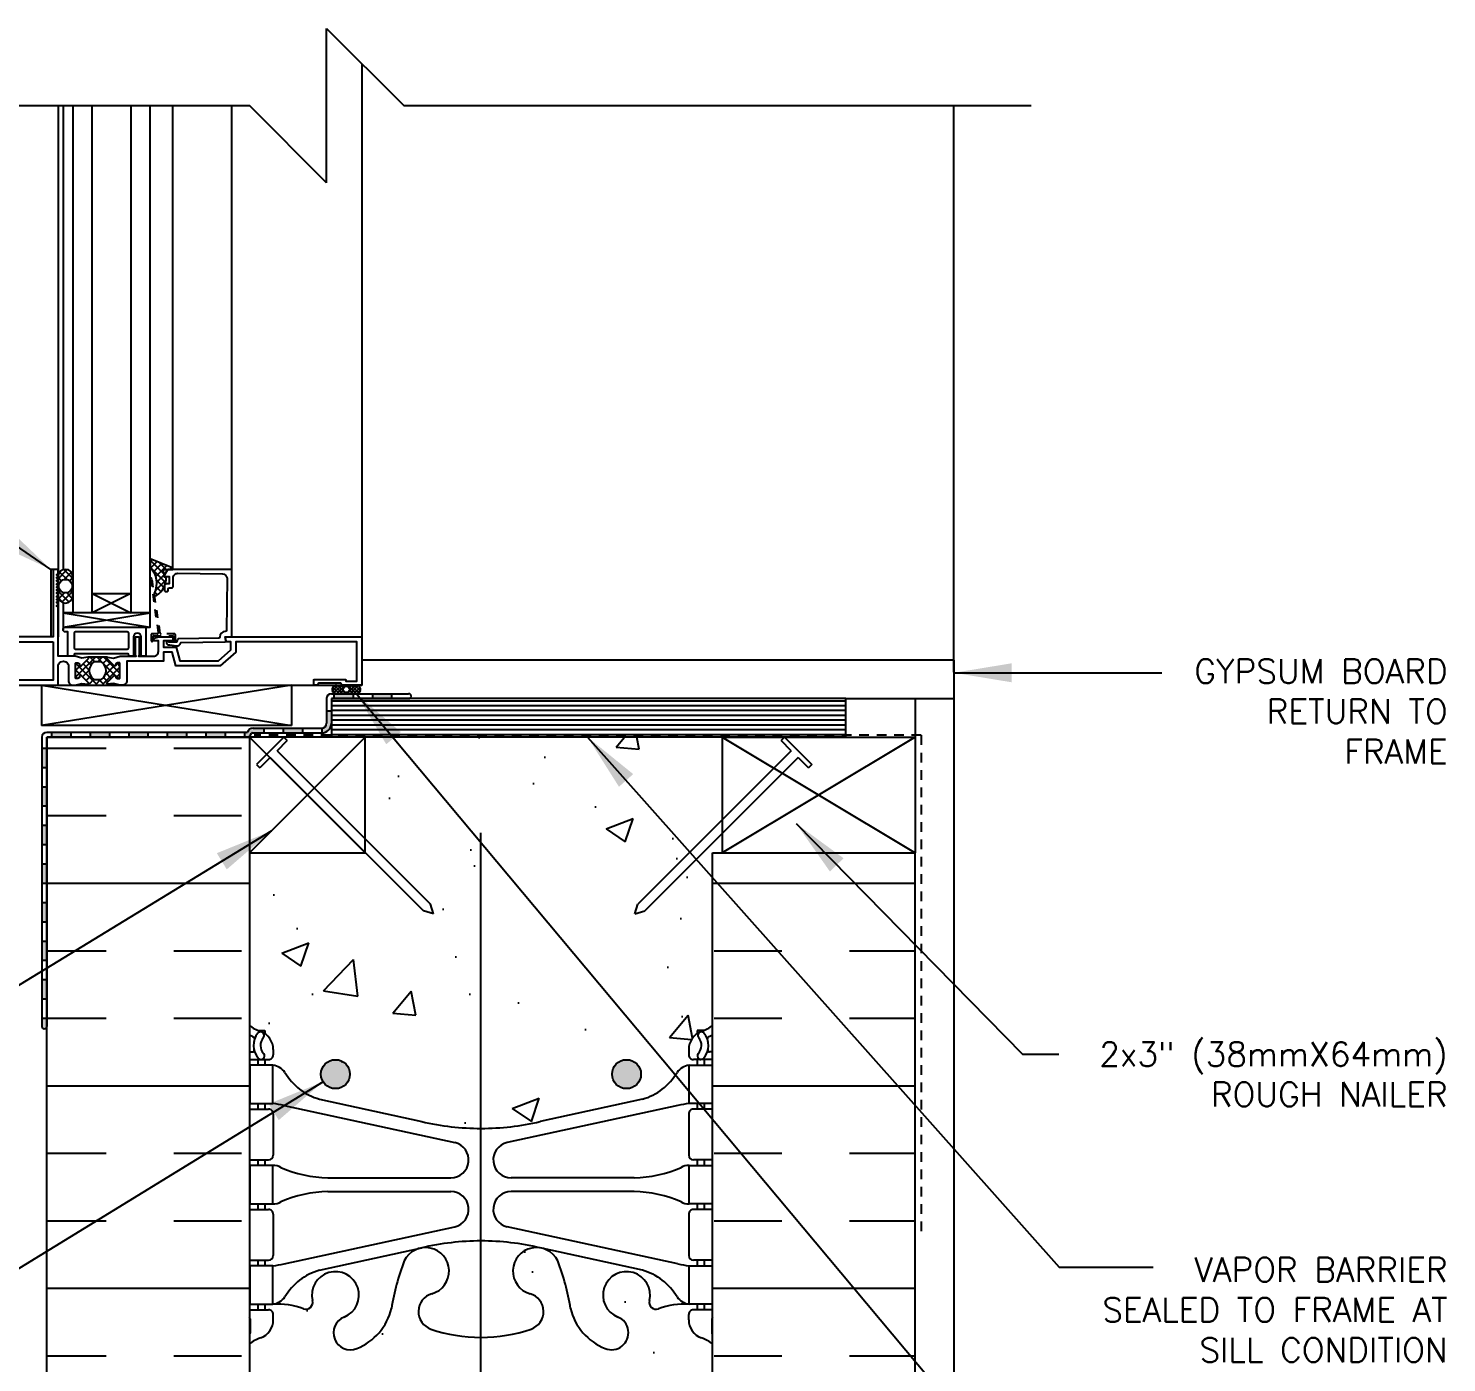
# Model space of a CAD drawing. Header units: inches. Extents: x 2813.3 to 2843.9, y 421.8 to 475.7.
# Drawn here: x 2824.37 to 2842.74, y 458.41 to 475.7 of the extents above; entities that cross this region are included whole.
import ezdxf

# ---------------------------------------------------------------- set-up
doc = ezdxf.new("R2010")
doc.units = ezdxf.units.IN
doc.header["$LTSCALE"] = 0.5
doc.header["$MEASUREMENT"] = 0
doc.linetypes.add('DASHED2', pattern=[0.375, 0.25, -0.125])
doc.linetypes.add('HIDDEN2', pattern=[0.1875, 0.125, -0.0625])
for name, color, linetype in [('HATCH', 12, 'CONTINUOUS'), ('LINE18', 9, 'CONTINUOUS'), ('line25', 2, 'CONTINUOUS'), ('LINE50', 5, 'CONTINUOUS'), ('LINE65', 3, 'CONTINUOUS'), ('LINE9', 9, 'CONTINUOUS'), ('TEXT', 4, 'CONTINUOUS'), ('Web_Edge', 9, 'CONTINUOUS')]:
    doc.layers.add(name, color=color, linetype=linetype)
doc.styles.add('DIM', font='romans.shx', dxfattribs={"width": 0.7})
doc.styles.get("Standard").update_dxf_attribs({"font": 'romans.shx'})
doc.dimstyles.new('ext_12', dxfattribs={"dimscale": 12, "dimtxt": 0.09375, "dimasz": 0.09375, "dimexe": 0.09375, "dimexo": 0.0625, "dimgap": 0.0625, "dimtad": 1, "dimdec": 1, "dimzin": 3, "dimdsep": 46, "dimlunit": 4, "dimtxsty": 'DIM', "dimcen": 0.09, "dimdle": 0.09375, "dimclrt": 4, "dimadec": 0, "dimazin": 0, "dimtfac": 1, "dimtdec": 1, "dimtmove": 2, "dimatfit": 3, "dimfxl": 1, "dimfrac": 2, "dimtolj": 1, "dimtzin": 0, "dimarcsym": 0})

msp = doc.modelspace()

# ---------------------------------------------------------------- hatches: boundary and pattern name
at = {"layer": 'HATCH'}
h = msp.add_hatch(dxfattribs=at)
h.set_pattern_fill('ANSI37', color=256, scale=0.5, style=0)
h.set_pattern_definition([(45, (104.2997368640263, -55.87239338056526), (-0.04419417382415922, 0.04419417382415922), []), (135, (104.2997368640263, -55.87239338056526), (-0.04419417382415922, -0.04419417382415922), [])])
h.paths.add_polyline_path([(2824.942809566991, 468.351372193902), (2824.942809566991, 468.59830240025, 0.973119193628529), (2824.75288082878, 468.6034783525167), (2824.752739788214, 468.3514253666894, 1.000279793165599)])
h.paths.add_polyline_path([(2824.760239773339, 468.474837297076, -1), (2824.935309566991, 468.474837297076, -1)], flags=16)
h.paths.add_polyline_path([(2826.113639237644, 468.6928047112238), (2826.238533106881, 468.6928047112238, 0.3927408574796724), (2826.219068555986, 468.7185264611676), (2825.942809566991, 468.8295042399155), (2825.942809566991, 468.7249343152625, -0.3145636000813645), (2825.996682318895, 468.3816559824532), (2826.000717810415, 468.3551437536517), (2826.027187017567, 468.3551437536517, 0.1494430697769666), (2826.129672332062, 468.4742076271389), (2826.129672332062, 468.474804711224, -0.1929134893777459), (2826.137974630537, 468.49552208916, 0.08922647140676533), (2826.152273186295, 468.5895750830123), (2826.133392396642, 468.5929042756451, -0.31529878887884), (2826.130796686001, 468.5954999862861)])
h.paths.add_polyline_path([(2825.47589733825, 467.3139485620862, -0.7725978076390988), (2825.500940172667, 467.2992682414965, 0.343148791993915), (2825.5055643278, 467.2878921748773), (2825.521732910151, 467.2785572395047, 0.1316524975867668), (2825.525732910151, 467.2774854427349), (2825.544589316612, 467.2774854427349, 0.414213562373095), (2825.552589316612, 467.2854854427349), (2825.552589316612, 467.4744854427349, 0.414213562373095), (2825.544589316612, 467.4824854427349), (2825.525732910151, 467.4824854427349, 0.1316524975867363), (2825.521732910151, 467.4814136459651), (2825.5055643278, 467.4720787105925, 0.3431487919940244), (2825.500940172667, 467.4607026439733, -0.7725978076389638), (2825.47589733825, 467.4460223233836), (2825.368494602098, 467.5534250595356), (2825.161984944582, 467.5534250595356), (2825.05458220843, 467.4460223233836, -0.7725978076393586), (2825.029539374013, 467.4607026439733, 0.3431487919941011), (2825.02491521888, 467.4720787105925), (2825.008746636529, 467.4814136459651, 0.1316524975865104), (2825.004746636529, 467.4824854427349), (2824.985890230068, 467.4824854427349, 0.414213562373095), (2824.977890230069, 467.4744854427349), (2824.977890230069, 467.2854854427349, 0.414213562373095), (2824.985890230068, 467.2774854427349), (2825.004746636529, 467.2774854427349, 0.1316524975865104), (2825.008746636529, 467.2785572395047), (2825.02491521888, 467.2878921748773, 0.343148791994153), (2825.029539374013, 467.2992682414965, -0.7725978076392856), (2825.05458220843, 467.3139485620862), (2825.161984944582, 467.2065458259341), (2825.368494602098, 467.2065458259341)])
h.paths.add_polyline_path([(2825.29290108447, 467.4949854427347), (2825.237728918467, 467.4949854427347, 0.3238484292968788), (2825.180737841575, 467.4537475629416, 0.326501620107139), (2825.180737841808, 467.3062233246863, 0.3238484397582524), (2825.237728919411, 467.2649854427348), (2825.29290108447, 467.2649854427348, 0.3238484345287045), (2825.349892161717, 467.3062233236073, 0.3265016201076595), (2825.349892161717, 467.4537475618628, 0.3238484345260935)], flags=16)
h = msp.add_hatch(dxfattribs=at)
h.set_pattern_fill('ANSI37', color=256, scale=0.25)
h.set_pattern_definition([(45, (-0.4479815519639487, 0.05525825410450125), (-0.02209708691207961, 0.02209708691207961), []), (135, (-0.4479815519639487, 0.05525825410450125), (-0.02209708691207961, -0.02209708691207961), [])])
edge = h.paths.add_edge_path()
edge.add_line((2828.612477412797, 467.1923372970752), (2828.359637476655, 467.1923372970752))
edge.add_arc((2828.358044603503, 467.136533725647), 0.05582630051346893, 88.36497679593641, 271.6350231480321)
edge.add_line((2828.3596374766, 467.0807301542171), (2828.612477412852, 467.080730154218))
edge.add_arc((2828.614070285948, 467.1365337256474), 0.05582630051309216, 268.3649768524211, 451.6350232036104)
edge = h.paths.add_edge_path(flags=16)
edge.add_arc((2828.484820737098, 467.1362780272508), 0.04099840738626881, 0, 360)
h = msp.add_hatch(color=7, dxfattribs=at)
h.dxf.hatch_style = 1
h.paths.add_polyline_path([(2824.542068751791, 462.876797839977), (2824.542068511214, 462.7681075325557, 1), (2824.604568992368, 462.7681075325557), (2824.604568985395, 462.876797839977)])
h.paths.add_polyline_path([(2824.604568751791, 463.376797839977), (2824.542068751791, 463.376797839977), (2824.542068751791, 463.126797839977), (2824.604568751791, 463.126797839977)])
h.paths.add_polyline_path([(2824.604568751791, 463.876797839977), (2824.54206875179, 463.876797839977), (2824.542068751791, 463.626797839977), (2824.604568751791, 463.626797839977)])
h.paths.add_polyline_path([(2824.604568751791, 464.376797839977), (2824.54206875179, 464.376797839977), (2824.54206875179, 464.126797839977), (2824.604568751791, 464.126797839977)])
h.paths.add_polyline_path([(2824.604568751791, 464.876797839977), (2824.54206875179, 464.876797839977), (2824.54206875179, 464.626797839977), (2824.604568751791, 464.626797839977)])
h.paths.add_polyline_path([(2824.604568751791, 465.376797839977), (2824.54206875179, 465.376797839977), (2824.54206875179, 465.126797839977), (2824.604568751791, 465.126797839977)])
h.paths.add_polyline_path([(2824.604568751791, 465.876797839977), (2824.54206875179, 465.876797839977), (2824.54206875179, 465.626797839977), (2824.604568751791, 465.626797839977)])
h.paths.add_polyline_path([(2824.604568751791, 466.376797839977), (2824.54206875179, 466.376797839977), (2824.54206875179, 466.126797839977), (2824.604568751791, 466.126797839977)])
h.paths.add_polyline_path([(2824.916741292283, 466.5807301542171), (2824.666741292283, 466.5807301542171), (2824.666741292283, 466.5182301542176), (2824.916741292283, 466.5182301542176)])
h.paths.add_polyline_path([(2825.416741292283, 466.5807301542173), (2825.166741292283, 466.5807301542172), (2825.166741292283, 466.5182301542177), (2825.416741292283, 466.5182301542177)])
h.paths.add_polyline_path([(2825.916741292283, 466.5807301542174), (2825.666741292283, 466.5807301542173), (2825.666741292283, 466.5182301542177), (2825.916741292283, 466.5182301542177)])
h.paths.add_polyline_path([(2826.416741292283, 466.5807301542175), (2826.166741292283, 466.5807301542175), (2826.166741292283, 466.5182301542177), (2826.416741292283, 466.5182301542177)])
h.paths.add_polyline_path([(2826.916741292283, 466.5807301542177), (2826.666741292283, 466.5807301542176), (2826.666741292283, 466.5182301542177), (2826.916741292283, 466.5182301542178)])
h.paths.add_polyline_path([(2827.416741292283, 466.636006396075), (2827.278210061118, 466.636006396075, 0.3157209718890207), (2827.204755623467, 466.5844889366301, -0.1789615556891075), (2827.194590314561, 466.5807301542177), (2827.166741292283, 466.5807301542177), (2827.166741292283, 466.5182301542178), (2827.184460061118, 466.5182301542177, 0.3157209718910096), (2827.257914498769, 466.569747613663, -0.1789615556771328), (2827.268079807675, 466.5735063960749), (2827.416741292283, 466.5735063960749)])
h.paths.add_polyline_path([(2827.916741292283, 466.636006396075), (2827.666741292283, 466.636006396075), (2827.666741292283, 466.5735063960749), (2827.916741292283, 466.573506396075)])
h.paths.add_polyline_path([(2828.291741292283, 466.698506396075), (2828.291741292283, 466.8583682751463), (2828.229241292283, 466.8583682751463), (2828.229241292283, 466.698506396075, -0.4142135623730951), (2828.166741292283, 466.636006396075), (2828.166741292283, 466.573506396075, 0.4142135623730971)])
h.paths.add_polyline_path([(2828.576874629597, 467.0807301542176), (2828.326874629597, 467.0807301542176), (2828.326874629597, 467.0182301542176), (2828.576874629597, 467.0182301542176)])
h.paths.add_polyline_path([(2829.076874629597, 467.0807301542176), (2828.826874629597, 467.0807301542176), (2828.826874629597, 467.0182301542176), (2829.076874629597, 467.0182301542176)])
h = msp.add_hatch(dxfattribs=at)
h.set_pattern_fill('INSUL', color=256, scale=7, style=0)
h.set_pattern_definition([(0, (0, 0), (0, 2.625), []), (0, (0, 0.875), (0, 2.625), [0.875, -0.875]), (0, (0, 1.75), (0, 2.625), [0.875, -0.875])])
h.paths.add_polyline_path([(2827.229568751791, 466.5182301542177), (2824.604568751791, 466.5182301542176), (2824.604568751791, 456.5655165432296), (2825.042068751791, 456.5655165432296), (2825.042068751791, 457.0655165432296), (2826.542068751791, 457.0655165432296), (2826.542068751791, 456.5655165432296), (2827.229568751791, 456.5655165432296)])
h.paths.add_polyline_path([(2835.854568751791, 465.0182301542178), (2833.229568751792, 465.0182301542178), (2833.229568751791, 456.5655165432296), (2833.917068751792, 456.5655165432296), (2833.917068751792, 457.0655165432296), (2835.417068751792, 457.0655165432296), (2835.417068751792, 456.5655165432296), (2835.854568751791, 456.5655165432296)])
h = msp.add_hatch(dxfattribs=at)
h.set_pattern_fill('AR-CONC', color=256, scale=0.5)
h.set_pattern_definition([(49.99999999999999, (0, 0), (3.586300913003767, -0.3137606749129755), [0.375, -4.125]), (355, (0, 0), (-0.693756668065, 3.760960668500059), [0.3, -3.3]), (100.45144446, (0.298858405, -0.02614672), (2.89254423363556, 3.447199954843147), [0.3187009599999999, -3.505710559999999]), (46.18420000000001, (0, 1), (5.336206653357862, -0.8275964039653827), [0.5625, -6.1875]), (96.63563549, (0.444683725, 0.931033465), (4.673309728371142, 4.870593003872752), [0.47805171, -5.258568799999999]), (351.1841639899999, (0, 1), (4.673309725273866, 4.870593001349951), [0.45, -4.950000005]), (21, (0.5, 0.75), (2.984535260592308, -2.013094453326694), [0.375, -4.125]), (326.0000000000001, (0.5, 0.75), (1.216576659607909, 3.625750225234265), [0.3, -3.3]), (71.45144474, (0.74871127, 0.58224213), (4.201111883649856, 1.612655764031769), [0.31870095, -3.50571056]), (37.50000000000001, (0, 0), (0.06079927658645334, 1.664469269156557), [0, -3.26, 0, -3.35, 0, -3.3125]), (7.499999999999999, (0, 0), (1.315347687210743, 1.972058559411801), [0, -1.91, 0, -3.185, 0, -1.2625]), (327.5, (-1.115, 0), (2.669112180862045, -0.1127743586718988), [0, -1.25, 0, -3.9, 0, -5.175]), (317.5, (-1.615, 0), (2.915930846711931, 0.5005249116615886), [0, -1.625, 0, -2.59, 0, -3.675])])
h.paths.add_polyline_path([(2832.919565131658, 449.2769983098166), (2832.919565131655, 449.3444983098267, -0.4142135623889502), (2832.982065131655, 449.40699830983), (2833.029565131652, 449.40699830983), (2833.029565131648, 449.47699830983), (2832.924565131663, 449.47699830983, -0.1889729320632847), (2832.768696055975, 449.5718427982187, 0.196322833643853), (2832.319565131615, 449.9181025183473), (2830.997709562785, 450.2085980846019, 0.05779469062726011), (2830.229568751791, 450.2976845746951, 0.05779469062719587), (2829.461427940797, 450.2085980846019), (2828.139572371967, 449.9181025183473, 0.1963228336438516), (2827.690441447607, 449.5718427982187, -0.1889729320632894), (2827.53457237192, 449.47699830983), (2827.429572371935, 449.47699830983), (2827.42957237193, 449.40699830983), (2827.477072371928, 449.40699830983, -0.4142135623889473), (2827.539572371928, 449.3444983098267), (2827.539572371924, 449.2769983098166, -0.2490694201798122), (2827.429572371908, 449.0698751580471), (2827.429572371906, 449.028149098123), (2827.339572371905, 449.0281490981299, 0.06439757034050218), (2827.229568751791, 448.9621895728662), (2827.229568751791, 447.5655165432296), (2828.229568751791, 446.5655165432301), (2828.229568751791, 448.5655165432301), (2829.229568751791, 447.56551654323), (2833.229568751791, 447.5655165432298), (2833.229568751791, 448.9621895728664, 0.06439757034036102), (2833.119565131678, 449.0281490981299), (2833.029565131677, 449.028149098123), (2833.029565131674, 449.0698751580471, -0.2490694201798115)])
h.paths.add_polyline_path([(2833.229568751792, 458.6545350617993, 0.08241458984450957), (2833.086231798322, 458.7336415383687, -0.3178372451770448), (2832.919565131659, 458.9693437987495), (2832.919565131655, 459.0368437987597, -0.4142135623888782), (2832.982065131655, 459.099343798763), (2833.02956513144, 459.099343798763), (2833.029565131445, 459.1693437987631), (2832.924565131664, 459.1693437987631, 0.1004604156428195), (2832.530866661595, 459.1121810429153, -0.6014354320925087), (2832.411363191371, 459.2170643853393, 2.182094824738324), (2832.001283037506, 459.0041549538902, -1), (2831.837854466077, 458.5956318798286, -0.2443795113555257), (2831.38944659327, 459.1163887842786, 0.05315652255456371), (2831.223607139055, 459.7304704161902, 1.553131786935037), (2830.865377039728, 459.3061657245479, -0.7355925422348865), (2830.878161910163, 458.8481191474078, -0.08275514747013417), (2830.229568751791, 458.7400300636281, -0.0827551474701345), (2829.58097559342, 458.8481191474078, -0.7355925422306512), (2829.593760463855, 459.3061657245471, 1.553131786929873), (2829.235530364528, 459.7304704161902, 0.05315652255457534), (2829.069690910312, 459.1163887842785, -0.244379511355525), (2828.621283037506, 458.5956318798285, -1), (2828.457854466077, 459.0041549538902, 2.18209482473567), (2828.047774312211, 459.2170643853392, -0.6014354320690761), (2827.928270841993, 459.1121810429136, 0.1004604156441239), (2827.534572371918, 459.1693437987631), (2827.429572372137, 459.1693437987631), (2827.429572372142, 459.099343798763), (2827.477072371928, 459.099343798763, -0.4142135623888782), (2827.539572371928, 459.0368437987597), (2827.539572371924, 458.9693437987495, -0.3178372451770023), (2827.372905705261, 458.7336415383687, 0.08241458984449897), (2827.229568751791, 458.6545350617994), (2827.229568751791, 453.0918070467934, 0.08241458984439437), (2827.372905705261, 453.0127005702242, -0.3178372451770437), (2827.539572371924, 452.7769983098433), (2827.539572371928, 452.7094983098332, -0.4142135623888804), (2827.477072371928, 452.6469983098299), (2827.429572372142, 452.6469983098299), (2827.429572372137, 452.5769983098298), (2827.534572371918, 452.5769983098298, 0.1004604156428431), (2827.928270841988, 452.6341610656776, -0.6014354320921372), (2828.047774312212, 452.5292777232536, 2.182094824738324), (2828.457854466077, 452.7421871547027, -1), (2828.621283037506, 453.1507102287643, -0.2443795113554951), (2829.069690910312, 452.6299533243144, 0.05315652255457321), (2829.235530364528, 452.0158716924027, 1.553131786934957), (2829.593760463854, 452.440176384045, -0.7355925422348868), (2829.58097559342, 452.8982229611851, -0.0827551474701342), (2830.229568751791, 453.0063120449648, -0.08275514747013413), (2830.878161910163, 452.8982229611851, -0.7355925422306625), (2830.865377039728, 452.4401763840458, 1.553131786929883), (2831.223607139055, 452.0158716924027, 0.05315652255458959), (2831.38944659327, 452.6299533243146, -0.2443795113554744), (2831.837854466077, 453.1507102287644, -1), (2832.001283037506, 452.7421871547027, 2.182094824735684), (2832.411363191371, 452.5292777232537, -0.6014354320910607), (2832.530866661595, 452.6341610656775, 0.1004604156427017), (2832.924565131664, 452.5769983098298), (2833.029565131445, 452.5769983098298), (2833.02956513144, 452.6469983098299), (2832.982065131655, 452.6469983098299, -0.4142135623888804), (2832.919565131655, 452.7094983098332), (2832.919565131659, 452.7769983098433, -0.3178372451770025), (2833.086231798322, 453.0127005702242, 0.08241458984440411), (2833.229568751791, 453.0918070467934)])
h.paths.add_polyline_path([(2833.229568751792, 465.0182301542178), (2833.354568751791, 465.0182301542178), (2833.354568751791, 465.2707399663473), (2832.351617638396, 464.2677888529524), (2832.222918076049, 464.227477638253), (2832.263229290749, 464.356177200605), (2833.354568751791, 465.4475166616451), (2833.354568751791, 466.5182301542177), (2828.729568751791, 466.5182301542177), (2828.729568751791, 465.2002226980764), (2829.573614249264, 464.3561772006049), (2829.613925463964, 464.2274776382529), (2829.485225901617, 464.2677888529524), (2828.734784600351, 465.0182301542177), (2827.229568751791, 465.0182301542177), (2827.229568751791, 462.7841525357269, 0.06439757034072642), (2827.339572371905, 462.718193010463), (2827.429572371906, 462.7181930104699), (2827.429572371908, 462.6764669505458, -0.2490694201798126), (2827.539572371924, 462.4693437987763), (2827.539572371928, 462.4018437987662, -0.4142135623889448), (2827.477072371928, 462.3393437987629), (2827.42957237193, 462.3393437987629), (2827.429572371935, 462.2693437987629), (2827.53457237192, 462.2693437987629, -0.1889729320631766), (2827.690441447607, 462.1744993103743, 0.1963228336438972), (2828.139572371967, 461.8282395902456), (2829.461427940797, 461.537744023991, 0.05779469062726951), (2830.229568751792, 461.4486575338978, 0.05779469062719405), (2830.997709562785, 461.537744023991), (2832.319565131615, 461.8282395902456, 0.1963228336438204), (2832.768696055975, 462.1744993103741, -0.1889729320633653), (2832.924565131663, 462.2693437987629), (2833.029565131648, 462.2693437987629), (2833.029565131652, 462.3393437987629), (2832.982065131655, 462.3393437987629, -0.4142135623889427), (2832.919565131655, 462.4018437987662), (2832.919565131658, 462.4693437987763, -0.2490694201798126), (2833.029565131674, 462.6764669505458), (2833.029565131677, 462.7181930104699), (2833.119565131678, 462.718193010463, 0.06439757034074887), (2833.229568751792, 462.7841525357269)])
at = {"layer": 'LINE65'}
for points in [[(2828.532068751791, 462.1513518763886, 1), (2828.157068751791, 462.1513518763886, 1)], [(2832.302068751791, 462.1513518763886, 1), (2831.927068751791, 462.1513518763886, 1)]]:
    msp.add_hatch(color=256, dxfattribs=at).paths.add_polyline_path(points)

# ---------------------------------------------------------------- linework, layer by layer
at = {"layer": 'HATCH'}
for p, q in [((2828.687739773341, 475.245619980942), (2828.687739773341, 467.8173372970794)), ((2824.752739773338, 474.7037910024927), (2824.752739773339, 467.8173372970794)), ((2824.817739773339, 474.7037910024927), (2824.817739773339, 468.688466343084)), ((2826.238653094175, 468.6928047112238), (2826.238653094175, 474.7037910024926)), ((2827.001735398019, 468.6928047112238), (2827.001735398018, 474.7037910024926)), ((2836.354568751791, 467.3619801542175), (2836.354568751791, 474.703791002492)), ((2824.817739773339, 468.261208251068), (2824.817739773339, 467.9112582744045)), ((2824.817809566991, 468.131337297076), (2825.942809566991, 467.9443372970769)), ((2824.817809566991, 467.9443372970769), (2825.942809566991, 468.131337297076)), ((2825.392636737722, 467.5534250595356), (2825.137842808958, 467.5534250595356)), ((2824.537686066474, 467.1923372970768), (2827.777305797188, 466.6675394048269)), ((2827.777305797188, 467.1923372970768), (2824.537686066474, 466.6675394048269)), ((2834.956193087067, 466.9869801542177), (2828.291741292283, 466.9869801542177)), ((2834.956193087067, 466.9244801542177), (2828.291741292283, 466.9244801542177)), ((2834.956193087067, 466.8619801542177), (2828.291741292283, 466.8619801542177)), ((2834.956193087067, 466.7994801542177), (2828.291741292283, 466.7994801542177)), ((2834.956193087067, 466.7369801542177), (2828.291741292283, 466.7369801542177)), ((2834.956193087067, 466.6744801542177), (2828.291741292283, 466.6744801542177)), ((2834.956193087067, 466.6119801542177), (2828.291741292283, 466.6119801542177)), ((2827.229568751791, 466.5182301542177), (2828.729568751791, 465.0182301542177)), ((2828.729568751791, 466.5182301542181), (2827.229568751791, 465.0182301542177)), ((2834.956193087067, 466.5494801542177), (2828.291741292283, 466.5494801542177)), ((2833.354568751791, 466.5182301542178), (2835.854568751791, 465.0182301542178)), ((2835.854568751791, 466.5182301542183), (2833.354568751791, 465.0182301542178))]:
    msp.add_line(p, q, dxfattribs=at)
at = {"layer": 'HATCH', "color": 6, "linetype": 'DASHED2'}
for q in [(2827.291741292283, 466.542256396075), (2835.929767912996, 460.0985102332587)]:
    msp.add_line((2835.929767912996, 466.542256396075), q, dxfattribs=at)
at = {"layer": 'HATCH'}
for points in [[(2826.113639237644, 468.6928047112238), (2826.238653094175, 468.6928047112238), (2826.238653094175, 468.6951865174213, 0.3639702342662027), (2826.219068555986, 468.7185264611676), (2825.942809566991, 468.8295042399155), (2825.942809566991, 468.7249343152625, -0.3145636000813645), (2825.996682318895, 468.3816559824532), (2826.000717810415, 468.3551437536517), (2826.027187017567, 468.3551437536517, 0.2645518979873512), (2826.152273186295, 468.5895750830123), (2826.133392396642, 468.5929042756451, -0.315298788878984), (2826.130796686001, 468.5954999862863)], [(2824.75288082878, 468.6034783525167), (2824.752739773339, 468.351372193902, 1), (2824.942809566991, 468.351372193902), (2824.942809566991, 468.59830240025, 0.973119193628672)], [(2825.345467324668, 467.4639127722249, 0.2734560415951634), (2825.29290108447, 467.4949854427347), (2825.237728918467, 467.4949854427347, 0.2734560397667185), (2825.185162678466, 467.4639127725825), (2825.17214138988, 467.440250713744, 0.2569805071132461), (2825.17214138988, 467.3197201742025), (2825.185162679015, 467.2960581136027, 0.2734560434246889), (2825.237728919411, 467.2649854427348), (2825.29290108447, 467.2649854427348, 0.2734560415960702), (2825.345467324668, 467.2960581132449), (2825.358488613528, 467.3197201729643, 0.2569805071137504), (2825.358488613528, 467.440250712506)]]:
    msp.add_lwpolyline(points, format="xyb", close=True, dxfattribs=at)
msp.add_circle((2824.847774670165, 468.474837297076), 0.087534896825959, dxfattribs=at)
at = {"layer": 'LINE18'}
for p, q in [((2824.94280956699, 474.7037910024928), (2824.942809566991, 468.131337297076)), ((2825.942809566991, 468.131337297076), (2825.942809566991, 474.7037910024927)), ((2824.658989773339, 468.6923372970794), (2824.658989773339, 467.8173372970794)), ((2824.752739773339, 468.6923372970794), (2824.658989773339, 468.6923372970794)), ((2824.658989773339, 467.8173372970794), (2823.702739773339, 467.8173372970794)), ((2827.676066460633, 466.5182301542177), (2827.720260634457, 466.474035980394)), ((2834.16077707938, 466.5182301542177), (2834.116582905556, 466.474035980394)), ((2827.499619704315, 466.2533950502534), (2829.485225901617, 464.2677888529524)), ((2827.588008051964, 466.3417833979015), (2829.573614249264, 464.3561772006049)), ((2834.248835488049, 466.3417833979016), (2832.263229290749, 464.356177200605)), ((2834.337223835698, 466.2533950502535), (2832.351617638396, 464.2677888529524)), ((2827.323172948, 466.165336641584), (2827.367367121823, 466.1211424677604)), ((2834.513670592013, 466.165336641584), (2834.46947641819, 466.1211424677604)), ((2829.613925463963, 464.2274776382532), (2829.485225901617, 464.2677888529524)), ((2829.613925463964, 464.2274776382538), (2829.573614249264, 464.3561772006049)), ((2832.222918076049, 464.2274776382539), (2832.263229290749, 464.356177200605)), ((2832.22291807605, 464.2274776382532), (2832.351617638396, 464.2677888529524))]:
    msp.add_line(p, q, dxfattribs=at)
msp.add_lwpolyline([(2823.687739773339, 467.1924854427339), (2824.752739773339, 467.192485442734), (2824.752739773339, 467.4341335883911, -1.000000000003211), (2824.887739773339, 467.4341335883911), (2824.887739773339, 467.2504854427343, 0.4142135623740909), (2824.945739773339, 467.192485442734), (2824.96853215354, 467.192485442734, 0.06554346281528432), (2824.975002629667, 467.1933372970769), (2825.059785912994, 467.2160549093759), (2825.136624115524, 467.2066203644178, 0.7132930678969658), (2825.14491387677, 467.2236168937461), (2825.05458220843, 467.3139485620862, 0.7725978076383387), (2825.029539374013, 467.2992682414965, -0.3431487919937011), (2825.02491521888, 467.2878921748773), (2825.008746636529, 467.2785572395047, -0.1316524975860435), (2825.004746636529, 467.2774854427349), (2824.985890230068, 467.2774854427349, -0.4142135623731601), (2824.977890230069, 467.2854854427349), (2824.977890230069, 467.4744854427349, -0.4142135623731601), (2824.985890230068, 467.4824854427349), (2825.004746636529, 467.4824854427349, -0.1316524975860434), (2825.008746636529, 467.4814136459651), (2825.02491521888, 467.4720787105925, -0.3431487919942176), (2825.029539374013, 467.4607026439733, 0.7725978076396093), (2825.05458220843, 467.4460223233836), (2825.14491387677, 467.5363539917237, 0.7132930678969659), (2825.136624115524, 467.553350521052), (2825.059785912994, 467.5439159760938), (2824.975002629673, 467.5666335883914, 0.06554346281523721), (2824.968532153546, 467.5674854427342), (2824.752739773339, 467.5674854427342), (2824.752739773339, 468.202485442734), (2824.732739773339, 468.2224854427341), (2824.752739773339, 468.2424854427341), (2824.732739773339, 468.2624854427341), (2824.752739773339, 468.2824854427341), (2824.732739773339, 468.3024854427341), (2824.752739773339, 468.322485442734), (2824.732739773339, 468.3424854427341), (2824.752739773339, 468.3624854427341), (2824.732739773339, 468.3824854427341), (2824.752739773339, 468.4024854427341), (2824.732739773339, 468.4224854427341), (2824.752739773339, 468.442485442734), (2824.732739773339, 468.462485442734), (2824.752739773339, 468.4824854427341), (2824.732739773339, 468.5024854427341), (2824.752739773339, 468.5224854427341), (2824.732739773339, 468.5424854427341), (2824.752739773339, 468.562485442734), (2824.732739773339, 468.582485442734), (2824.752739773339, 468.602485442734), (2824.732739773339, 468.6224854427341), (2824.752739773339, 468.6424854427341), (2824.752739773339, 468.692485442734), (2824.687739773339, 468.692485442734), (2824.687739773339, 467.8174854427359), (2823.687739773339, 467.8174854427359)], format="xyb", dxfattribs=at)
for points in [[(2826.179672332061, 468.4398047112238, -0.414213562373043), (2826.194672332062, 468.4548047112239), (2826.226672332061, 468.4548047112239, 0.414213562373095), (2826.241672332062, 468.4698047112238), (2826.241672332062, 468.5799127516605, -0.4184033046059118), (2826.304557876216, 468.6419064272375), (2826.881799037908, 468.633660867805, -0.4139326425428041), (2826.940936733711, 468.5728675574476), (2826.931999193157, 467.9021342626277, -0.4077932646411108), (2826.917130208188, 467.8873346809239, 0.4138755073975079), (2826.84773736222, 467.8168129076999, -0.4122343511257975), (2826.832951578714, 467.8017020622434), (2826.314862631093, 467.7943169697817, 0.3394542588633734), (2826.300533676699, 467.7829938741069), (2826.291941010387, 467.7489944028922), (2826.184460174843, 467.7474623186584), (2826.184388909646, 467.7524618107598, 0.9999999999999848), (2826.154391957038, 467.7520342195718), (2826.154479394343, 467.7459002000573, 0.3727193515204652), (2826.180603267405, 467.7165788542082), (2826.200642488455, 467.7139699039436), (2826.286344972769, 467.7028121090092, 0.3800361709519329), (2826.34127593864, 467.7401424019735), (2826.342428999582, 467.7447048347362), (2826.910769330746, 467.7528062349197, 0.4577045202689281), (2826.925362922103, 467.7702008104828), (2826.917735398019, 467.817337297078), (2827.001735398019, 467.817337297078), (2827.001735398019, 468.6928047112238), (2826.181603511403, 468.6928047112238, 0.267949192431115), (2826.168613130346, 468.6853047112238), (2826.131662713118, 468.6213047112238, 0.577350269189628), (2826.144653094175, 468.5988047112237), (2826.191672332061, 468.5988047112237), (2826.191672332061, 468.5048047112238), (2826.159672332061, 468.5048047112238, 0.4142135623730948), (2826.129672332062, 468.4748047112238), (2826.129672332062, 468.4208047112238, 0.4142135623731296), (2826.144672332061, 468.4058047112238), (2826.164672332061, 468.4058047112238, 0.414213562373043), (2826.179672332061, 468.4208047112238)], [(2825.828759714611, 467.5774854427346), (2825.828759714611, 467.8173372970782, 0.999999999999991), (2825.728759714611, 467.8173372970782), (2825.728759714611, 467.5774854427346, -0.4142135623730951), (2825.718759714611, 467.5674854427345), (2825.676759714611, 467.5674854427345, -0.4142135623730951), (2825.666759714611, 467.5774854427346), (2825.666759714611, 467.5884854427348, 0.414213562373147), (2825.656759714611, 467.5984854427349), (2824.969669979687, 467.5984854427348, 0.4142135623730951), (2824.959669979687, 467.5884854427348), (2824.959669979687, 467.5774854427346, -0.4142135623730951), (2824.949669979687, 467.5674854427345), (2824.889669979687, 467.5674854427345, -0.4142135623730951), (2824.879669979687, 467.5774854427346), (2824.879669979687, 467.8823372970772), (2824.848669979687, 467.8823372970772, -1), (2824.848669979687, 467.9443372970772), (2825.890759714611, 467.9443372970772), (2825.890759714611, 467.5774854427345, -0.4142135623730951), (2825.880759714611, 467.5674854427345), (2825.838759714611, 467.5674854427345, -0.4142135623730951)], [(2824.974669979687, 467.8823372970772, 0.4142135623730941), (2824.959669979687, 467.8673372970772), (2824.959669979687, 467.6754854427346, 0.4142135623732182), (2824.974669979687, 467.6604854427346), (2825.651759714611, 467.6604854427348, 0.4142135623729715), (2825.666759714611, 467.6754854427348), (2825.666759714611, 467.8673372970772, 0.4142135623730965), (2825.651759714611, 467.8823372970772)], [(2825.753759714612, 467.584805950811), (2825.753759714612, 467.8173372970778), (2825.803759714613, 467.8173372970778), (2825.803759714613, 467.584805950811), (2825.793759714611, 467.5674854427336), (2825.989772937928, 467.567485442734, 0.4142135623722979), (2826.051772937928, 467.6294854427341), (2826.051772937928, 467.7673372970779), (2825.989772937928, 467.7673372970779), (2825.989772937928, 467.7754924632555, -0.3255049610922494), (2826.01056285453, 467.8040437217883), (2826.051772937928, 467.8173372970778), (2826.224363834239, 467.8173372970778, -0.4142135623732336), (2826.239363834239, 467.8023372970778), (2826.239363834239, 467.7823372970778, -0.4142135623728175), (2826.224363834239, 467.7673372970779), (2826.116772937928, 467.7673372970777), (2826.116772937928, 467.6848751604054), (2826.281308597397, 467.6848751604054), (2826.328399937328, 467.5091278871875), (2826.828399937328, 467.5091278871875), (2826.989436040416, 467.6498751604054), (2826.989436040416, 467.7523372970767), (2826.937288290474, 467.7523372970767, -0.3639702342661525), (2826.927440212944, 467.7606008153001), (2826.919505498812, 467.8056008153014, -0.4663076581548417), (2826.929353576342, 467.817337297078), (2828.687739773341, 467.8173372970794), (2828.687739773341, 467.1923372970768), (2828.432739773341, 467.1923372970768, -0.414213562373043), (2828.422739773341, 467.2023372970768), (2828.422739773341, 467.2073372970768, 0.414213562372991), (2828.412739773341, 467.2173372970769), (2828.127739773341, 467.2173372970769, 0.4142135623731992), (2828.117739773341, 467.2073372970769), (2828.117739773341, 467.2023372970769, -0.4248058794415498), (2828.107739773341, 467.1924854427313), (2828.072739773341, 467.1924854427313, -0.4248058794183561), (2828.062739773341, 467.2023372970769), (2828.062739773341, 467.2573372970768, -0.4142135623730951), (2828.072739773341, 467.2673372970768), (2828.467739773341, 467.2673372970768, -0.4142135623730951), (2828.477739773341, 467.2573372970768), (2828.477739773341, 467.2523372970768, 0.4142135623730951), (2828.487739773341, 467.2423372970769), (2828.622739773341, 467.2423372970769), (2828.622739773341, 467.7523372970766), (2827.054436040416, 467.7523372970766), (2827.054436040416, 467.6181620027715), (2826.85077170976, 467.4441278871876), (2826.278523683109, 467.4441278871876), (2826.231432343178, 467.6198751604055), (2826.116772937928, 467.6198751604055), (2826.116772937928, 467.5024854427342), (2825.642739773341, 467.5024854427342), (2825.642739773342, 467.2504854427341, -0.4142135623740908), (2825.584739773342, 467.192485442734), (2825.561947393142, 467.1924854427337, -0.06554346281804448), (2825.555476917014, 467.1933372970765), (2825.470693633686, 467.2160549093759), (2825.393855431156, 467.2066203644178, -0.7132930678969379), (2825.38556566991, 467.2236168937461), (2825.47589733825, 467.3139485620862, -0.7725978076385306), (2825.500940172667, 467.2992682414965, 0.3431487919936307), (2825.5055643278, 467.2878921748773), (2825.521732910151, 467.2785572395047, 0.1316524975860437), (2825.525732910151, 467.2774854427349), (2825.544589316612, 467.2774854427349, 0.4142135623731601), (2825.552589316612, 467.2854854427349), (2825.552589316612, 467.4744854427349, 0.4142135623731601), (2825.544589316612, 467.4824854427349), (2825.525732910151, 467.4824854427349, 0.1316524975860435), (2825.521732910151, 467.4814136459651), (2825.505564327801, 467.4720787105925, 0.3431487919941411), (2825.500940172667, 467.4607026439733, -0.7725978076394043), (2825.47589733825, 467.4460223233836), (2825.38556566991, 467.5363539917237, -0.713293067896942), (2825.393855431156, 467.553350521052), (2825.470693633686, 467.5439159760938), (2825.555476917004, 467.5666335883905, -0.06554346281272118), (2825.561947393131, 467.5674854427332), (2825.763759714613, 467.5674854427353)]]:
    msp.add_lwpolyline(points, format="xyb", close=True, dxfattribs=at)
at = {"layer": 'LINE18', "linetype": 'HIDDEN2'}
msp.add_lwpolyline([(2825.987063834237, 467.8323372970778), (2826.242063834237, 467.8323372970778, -0.4142135623730951), (2826.247063834237, 467.8273372970778), (2826.247063834237, 467.7723372970779, 0.9999999999999287), (2826.272063834237, 467.7723372970779), (2826.272063834237, 467.8448372970778, 0.4142135623730951), (2826.259563834237, 467.8573372970778), (2826.087231474001, 467.8573372970778, -0.3706321426687706), (2826.074873809388, 467.8679563065681), (2825.967932122121, 468.5705380036433, 0.9950963693897203), (2825.950143425899, 468.5677894662663), (2826.048244184474, 467.8715814081934, -0.4558347385663112), (2826.035866459465, 467.8573372970778), (2825.969563834237, 467.8573372970778, 0.4142135623730951), (2825.957063834237, 467.8448372970778), (2825.957063834237, 467.7723372970779, 1), (2825.982063834237, 467.7723372970779), (2825.982063834237, 467.8273372970778, -0.4142135623730951)], format="xyb", close=True, dxfattribs=at)
at = {"layer": 'LINE18'}
for points in [[(2825.192809566991, 468.131337297076), (2825.192809566991, 468.381337297076), (2825.692809566991, 468.381337297076), (2825.692809566991, 468.131337297076)], [(2824.817809566991, 467.9443372970769), (2825.942809566991, 467.9443372970769), (2825.942809566991, 468.131337297076), (2824.817809566991, 468.131337297076)], [(2824.687739773339, 467.7524854427358), (2824.687739773339, 467.2574854427341), (2823.752739773339, 467.2574854427341), (2823.752739773339, 467.7524854427358)]]:
    msp.add_lwpolyline(points, close=True, dxfattribs=at)
at = {"layer": 'LINE18', "flags": 128}
msp.add_lwpolyline([(2824.537686066474, 467.1923372970768), (2828.687726290613, 467.1923372970768)], dxfattribs=at)
at = {"layer": 'LINE18'}
for points in [[(2827.676066460633, 466.5182301542177), (2827.323172948, 466.165336641584)], [(2827.588008051964, 466.3417833979015), (2827.720260634457, 466.474035980394)], [(2834.248835488049, 466.3417833979016), (2834.116582905556, 466.4740359803941)], [(2834.16077707938, 466.5182301542177), (2834.513670592013, 466.165336641584)], [(2827.499619704316, 466.2533950502534), (2827.367367121823, 466.1211424677604)], [(2834.337223835697, 466.2533950502535), (2834.46947641819, 466.1211424677604)]]:
    msp.add_lwpolyline(points, dxfattribs=at)
at = {"layer": 'line25', "color": 12}
for p, q in [((2825.192809566991, 468.131337297076), (2825.192809566991, 474.7037910024927)), ((2825.692809566991, 474.7037910024927), (2825.692809566991, 468.131337297076)), ((2825.192809566991, 468.381337297076), (2825.692809566991, 468.131337297076)), ((2825.692809566991, 468.381337297076), (2825.192809566991, 468.131337297076))]:
    msp.add_line(p, q, dxfattribs=at)
at = {"layer": 'line25'}
for p, q in [((2824.604568751791, 466.5182301542176), (2827.229568751791, 466.5182301542177)), ((2827.229568751791, 466.5182301542176), (2824.854568751791, 466.5182301542177)), ((2827.229568751791, 466.5182301542177), (2827.229568751791, 450.2772134818052)), ((2833.354568751791, 466.5182301542178), (2835.854568751791, 466.5182301542177)), ((2833.354568751791, 466.5182301542178), (2833.354568751791, 465.0182301542178)), ((2835.854568751791, 466.5182301542178), (2835.854568751791, 465.0182301542178)), ((2833.229568751791, 450.2772134818052), (2833.229568751792, 465.0182301542178)), ((2833.229568751792, 465.0182301542178), (2835.854568751791, 465.0182301542178))]:
    msp.add_line(p, q, dxfattribs=at)
msp.add_lwpolyline([(2827.229568751791, 465.0182301542177), (2828.729568751791, 465.0182301542177), (2828.729568751791, 466.5182301542177), (2827.229568751791, 466.5182301542177)], close=True, dxfattribs=at)
at = {"layer": 'LINE50'}
for p, q in [((2824.604568751791, 450.2772134818052), (2824.604568751791, 466.5182301542176)), ((2835.854568751791, 450.2772134818052), (2835.854568751791, 465.0182301542178))]:
    msp.add_line(p, q, dxfattribs=at)
at = {"layer": 'LINE65'}
msp.add_line((2830.222832504184, 465.2772134818052), (2830.222832504183, 447.5655165432296), dxfattribs=at)
for centre in [(2828.344568751791, 462.1513518763886), (2832.114568751791, 462.1513518763886)]:
    msp.add_circle(centre, 0.1875, dxfattribs=at)
at = {"layer": 'LINE9'}
for p, q in [((2828.229568751791, 473.7037910024926), (2828.229568751791, 475.7037910024926)), ((2828.229568751791, 475.7037910024926), (2829.229568751791, 474.7037910024926)), ((2819.10456875179, 474.7037910024931), (2827.22956875179, 474.7037910024926)), ((2828.229568751791, 473.7037910024926), (2827.229568751791, 474.7037910024926)), ((2829.229568751791, 474.7037910024925), (2837.354568751792, 474.703791002492)), ((2836.354568751791, 467.5182301542177), (2828.687739773341, 467.5182301542177)), ((2836.354568751791, 467.5182301542177), (2836.354568751791, 447.5655165432296)), ((2824.537686066474, 467.1923372970768), (2824.537686066474, 466.6675394048269)), ((2827.777305797188, 467.1923372970768), (2827.777305797188, 466.6675394048269)), ((2828.359637476601, 467.1923372970767), (2828.615663159045, 467.1923372970767)), ((2828.229241292283, 467.0182301542176), (2828.229241292283, 466.698506396075)), ((2828.291741292283, 467.0807301542176), (2829.291741292283, 467.0807301542176)), ((2834.956193087067, 467.0182301542177), (2828.291741292283, 467.0182301542176)), ((2828.291741292283, 467.0182301542176), (2828.291741292283, 466.5182301542175)), ((2828.291741292283, 467.0182301542176), (2829.291741292283, 467.0182301542176)), ((2828.291741292283, 467.0182301542176), (2828.291741292283, 466.698506396075)), ((2828.326874629597, 467.0182301542176), (2828.326874629597, 467.0807301542176)), ((2828.612477412852, 467.080730154218), (2828.3596374766, 467.0807301542171)), ((2828.576874629597, 467.0182301542176), (2828.576874629597, 467.0807301542176)), ((2828.826874629597, 467.0182301542176), (2828.826874629597, 467.0807301542176)), ((2829.076874629597, 467.0182301542176), (2829.076874629597, 467.0807301542176)), ((2834.956193087067, 466.5182301542177), (2834.956193087067, 467.0182301542177)), ((2834.956193087067, 467.0182301542177), (2836.354568751791, 467.0182301542177)), ((2835.85456875179, 467.0182301542177), (2835.85456875179, 466.5182301542177)), ((2828.229241292283, 466.8583682751463), (2828.291741292282, 466.8583682751463)), ((2827.777305797188, 466.6675394048269), (2824.537686066474, 466.6675394048269)), ((2827.278210061118, 466.636006396075), (2828.166741292283, 466.636006396075)), ((2827.416741292283, 466.636006396075), (2827.416741292283, 466.573506396075)), ((2827.666741292283, 466.636006396075), (2827.666741292283, 466.573506396075)), ((2827.916741292283, 466.636006396075), (2827.916741292283, 466.573506396075)), ((2828.166741292283, 466.636006396075), (2828.166741292283, 466.573506396075)), ((2824.54206875179, 466.5182301542171), (2824.542068751791, 462.7682301542176)), ((2827.194590314561, 466.5807301542177), (2824.60456875179, 466.5807301542171)), ((2827.184460061118, 466.5182301542178), (2824.604568751791, 466.5182301542176)), ((2824.604568751791, 466.5182301542176), (2824.604568751791, 462.7682301542176)), ((2824.666741292283, 466.5807301542176), (2824.666741292283, 466.5182301542177)), ((2824.916741292283, 466.5807301542177), (2824.916741292283, 466.5182301542178)), ((2825.166741292283, 466.5807301542176), (2825.166741292283, 466.5182301542177)), ((2825.416741292283, 466.5807301542177), (2825.416741292283, 466.5182301542178)), ((2825.666741292283, 466.5807301542174), (2825.666741292283, 466.5182301542175)), ((2825.916741292283, 466.5807301542175), (2825.916741292283, 466.5182301542176)), ((2826.166741292283, 466.5807301542175), (2826.166741292283, 466.5182301542176)), ((2826.416741292283, 466.5807301542176), (2826.416741292283, 466.5182301542177)), ((2826.666741292283, 466.5807301542176), (2826.666741292283, 466.5182301542177)), ((2826.916741292283, 466.5807301542177), (2826.916741292283, 466.5182301542178)), ((2827.166741292283, 466.5807301542177), (2827.166741292283, 466.5182301542178)), ((2827.268079807675, 466.5735063960749), (2828.166741292283, 466.573506396075)), ((2834.956193087066, 466.5182301542177), (2828.729568751791, 466.5182301542177)), ((2824.542068751789, 466.376797839977), (2824.604568751791, 466.376797839977)), ((2824.542068751789, 466.126797839977), (2824.604568751791, 466.126797839977)), ((2824.542068751789, 465.876797839977), (2824.604568751791, 465.876797839977)), ((2824.542068751789, 465.626797839977), (2824.604568751791, 465.626797839977)), ((2824.542068751789, 465.376797839977), (2824.604568751791, 465.376797839977)), ((2824.54206875179, 465.126797839977), (2824.604568751791, 465.126797839977)), ((2824.542068751789, 464.876797839977), (2824.604568751791, 464.876797839977)), ((2824.542068751789, 464.626797839977), (2824.604568751791, 464.626797839977)), ((2824.542068751789, 464.376797839977), (2824.604568751791, 464.376797839977)), ((2824.542068751789, 464.126797839977), (2824.604568751791, 464.126797839977)), ((2824.542068751789, 463.876797839977), (2824.604568751791, 463.876797839977)), ((2824.542068751789, 463.626797839977), (2824.604568751791, 463.626797839977)), ((2824.542068751789, 463.376797839977), (2824.604568751791, 463.376797839977)), ((2824.542068751789, 463.126797839977), (2824.604568751791, 463.126797839977)), ((2824.542068751789, 462.876797839977), (2824.604568751791, 462.876797839977))]:
    msp.add_line(p, q, dxfattribs=at)
msp.add_circle((2828.484820737098, 467.1362780272508), 0.04099840738626881, dxfattribs=at)
for centre, radius, start, end in [((2828.358044603504, 467.1365337256474), 0.05582630051303535, 88.36497685146597, 271.6350231475956), ((2828.614070285948, 467.1365337256474), 0.05582630051303535, 268.3649768524195, 91.63502314853184), ((2828.291741292283, 467.0182301542176), 0.0625, 90.00000000000306, 180), ((2829.295410014222, 467.0494801542176), 0.03146461537450682, 263.3041765213872, 96.69582347861284), ((2827.194590314561, 466.5963551542177), 0.015625, 270.0000000000135, 310.5853283213019), ((2827.278210061118, 466.557881396075), 0.078125, 90, 160.0879973872617), ((2827.194590314561, 466.5963551542177), 0.015625, 359.9999999987494, 0), ((2828.166741292283, 466.698506396075), 0.0625, 270, 0), ((2828.166741292283, 466.698506396075), 0.125, 270, 0), ((2824.60456875179, 466.5182301542171), 0.0625, 90.00000000001474, 180.0000000000136), ((2827.184460061118, 466.5963551542177), 0.078125, 270.0000000000135, 340.0879973876536), ((2827.268079807675, 466.5578813960749), 0.015625, 90, 130.5853283186794), ((2824.573318751791, 462.7681075325557), 0.03125024057668014, 179.775178635355, 0.2248213647557602)]:
    msp.add_arc(centre, radius, start, end, dxfattribs=at)
at = {"layer": 'Web_Edge'}
for p, q in [((2827.339572371905, 462.718193010463), (2827.429572371906, 462.7181930104699)), ((2827.429572371906, 462.7181930104699), (2827.429572371908, 462.6764669505458)), ((2833.119565131678, 462.718193010463), (2833.029565131677, 462.7181930104699)), ((2833.029565131677, 462.7181930104699), (2833.029565131674, 462.6764669505458)), ((2827.229568751791, 462.4393437987629), (2827.271447908314, 462.4393437987629)), ((2827.539572371924, 462.4693437987819), (2827.539572371928, 462.4018437987657)), ((2832.919565131658, 462.4693437987819), (2832.919565131655, 462.4018437987657)), ((2833.229568751791, 462.4393437987629), (2833.187689595269, 462.4393437987629)), ((2827.229568751791, 462.3393437987629), (2827.477072371928, 462.3393437987629)), ((2827.339572371905, 462.3393437987628), (2827.339572371905, 462.2693437987629)), ((2827.42957237193, 462.3393437987628), (2827.429572371935, 462.2693437987629)), ((2833.229568751791, 462.3393437987629), (2832.982065131655, 462.3393437987629)), ((2833.029565131652, 462.3393437987628), (2833.029565131648, 462.2693437987629)), ((2833.119565131678, 462.3393437987628), (2833.119565131678, 462.2693437987629)), ((2828.139572371969, 461.8282395902451), (2829.4614279408, 461.5377440239904)), ((2832.319565131613, 461.8282395902451), (2830.997709562782, 461.5377440239904)), ((2827.229568751791, 461.6993437987629), (2827.477072371928, 461.699343798763)), ((2827.339572371905, 461.7693437987629), (2827.339572371905, 461.6993437987629)), ((2827.429572371968, 461.7693437987629), (2827.429572371973, 461.699343798763)), ((2827.539572371928, 461.636843798763), (2827.539572371928, 461.101843798763)), ((2827.678572248089, 461.7455411252384), (2829.889807494747, 461.2639831702198)), ((2832.780565255493, 461.7455411252384), (2830.569330008836, 461.2639831702198)), ((2832.919565131655, 461.636843798763), (2832.919565131655, 461.101843798763)), ((2833.229568751791, 461.6993437987629), (2832.982065131655, 461.699343798763)), ((2833.029565131614, 461.7693437987629), (2833.02956513161, 461.699343798763)), ((2833.119565131678, 461.7693437987629), (2833.119565131678, 461.6993437987629)), ((2827.229568751791, 461.0393437987629), (2827.477072371928, 461.039343798763)), ((2827.339572371905, 461.039343798763), (2827.339572371905, 460.969343798763)), ((2827.429572372016, 461.039343798763), (2827.42957237202, 460.969343798763)), ((2833.229568751791, 461.0393437987629), (2832.982065131655, 461.039343798763)), ((2833.029565131567, 461.039343798763), (2833.029565131562, 460.969343798763)), ((2833.119565131678, 461.039343798763), (2833.119565131678, 460.969343798763)), ((2828.244298332005, 460.809343798763), (2829.840439967043, 460.8093437987631)), ((2832.214839171577, 460.809343798763), (2830.618697536539, 460.8093437987631)), ((2828.244298332005, 460.629343798763), (2829.840439967043, 460.6293437987631)), ((2832.214839171577, 460.629343798763), (2830.618697536539, 460.6293437987631)), ((2827.229568751791, 460.3993437987629), (2827.477072371928, 460.399343798763)), ((2827.339572371905, 460.469343798763), (2827.339572371905, 460.3993437987629)), ((2827.429572372052, 460.469343798763), (2827.429572372057, 460.399343798763)), ((2833.229568751791, 460.3993437987629), (2832.982065131655, 460.399343798763)), ((2833.02956513153, 460.469343798763), (2833.029565131525, 460.399343798763)), ((2833.119565131678, 460.469343798763), (2833.119565131678, 460.3993437987629)), ((2827.539572371928, 460.336843798763), (2827.539572371928, 459.8018437987629)), ((2827.678572248089, 459.6931464722876), (2829.889807494747, 460.1747044273063)), ((2832.780565255493, 459.6931464722876), (2830.569330008836, 460.1747044273063)), ((2832.919565131654, 460.336843798763), (2832.919565131654, 459.8018437987629)), ((2828.139572371969, 459.6104480072809), (2829.4614279408, 459.9009435735356)), ((2832.319565131613, 459.6104480072809), (2830.997709562782, 459.9009435735356)), ((2827.229568751791, 459.7393437987629), (2827.477072371928, 459.7393437987629)), ((2827.339572371905, 459.7393437987629), (2827.339572371905, 459.6693437987631)), ((2827.4295723721, 459.739343798763), (2827.429572372104, 459.6693437987631)), ((2833.229568751791, 459.7393437987629), (2832.982065131654, 459.7393437987629)), ((2833.029565131483, 459.739343798763), (2833.029565131478, 459.6693437987631)), ((2833.119565131678, 459.7393437987629), (2833.119565131678, 459.6693437987631)), ((2827.229568751791, 459.099343798763), (2827.477072371928, 459.099343798763)), ((2827.339572371905, 459.1693437987631), (2827.339572371905, 459.099343798763)), ((2827.429572372137, 459.1693437987631), (2827.429572372142, 459.0993437987631)), ((2833.229568751791, 459.099343798763), (2832.982065131655, 459.099343798763)), ((2833.029565131445, 459.1693437987631), (2833.02956513144, 459.0993437987631)), ((2833.119565131678, 459.1693437987631), (2833.119565131678, 459.099343798763)), ((2827.23957237219, 458.9793437987644), (2827.239572372205, 458.7932737403879)), ((2827.539572371924, 458.969343798744), (2827.539572371928, 459.0368437987602)), ((2832.919565131659, 458.969343798744), (2832.919565131655, 459.0368437987602)), ((2833.219565131393, 458.9793437987644), (2833.219565131378, 458.7932737403879))]:
    msp.add_line(p, q, dxfattribs=at)
for points in [[(2827.23457237192, 461.7693437987629), (2827.53457237192, 461.7693437987629), (2827.53457237192, 462.2693437987629), (2827.23457237192, 462.2693437987629)], [(2833.224565131663, 461.7693437987629), (2832.924565131662, 461.7693437987629), (2832.924565131662, 462.2693437987629), (2833.224565131663, 462.2693437987629)], [(2827.234572372005, 460.469343798763), (2827.534572372005, 460.469343798763), (2827.534572372005, 460.969343798763), (2827.234572372005, 460.969343798763)], [(2833.224565131577, 460.469343798763), (2832.924565131577, 460.469343798763), (2832.924565131577, 460.969343798763), (2833.224565131577, 460.969343798763)], [(2827.23457237209, 459.1693437987631), (2827.53457237209, 459.1693437987631), (2827.53457237209, 459.6693437987631), (2827.23457237209, 459.6693437987631)], [(2833.224565131493, 459.1693437987631), (2832.924565131493, 459.1693437987631), (2832.924565131493, 459.6693437987631), (2833.224565131493, 459.6693437987631)]]:
    msp.add_lwpolyline(points, close=True, dxfattribs=at)
for centre, radius, start, end in [((2827.539572371934, 463.1764505799458), 0.5, 231.6833368003625, 250.5287793646984), ((2832.919565131648, 463.1764505799458), 0.5, 289.4712206353016, 308.3166631996375), ((2827.539572371934, 463.1764505799458), 0.6, 238.8906737236162, 245.074770714525), ((2827.533279780379, 462.523903205096), 0.25, 140.1145119962603, 222.4608678427942), ((2827.278282563468, 462.6141982913853), 0.02, 340.7916022097032, 65.07477071475527), ((2827.375513409325, 462.6547998984349), 0.045009197252341, 319.1878992333841, 141.4480006768587), ((2827.289572371924, 462.4693437987628), 0.25, 4.360973023723161e-09, 70.52877936469841), ((2827.533279780379, 462.523903205096), 0.16, 140.0000771989615, 222.4608678427549), ((2833.169565131658, 462.4693437987628), 0.25, 109.4712206353016, 179.999999995639), ((2833.083624094258, 462.6547998984349), 0.045009197252341, 38.55199932314135, 220.8121007666159), ((2832.925857723203, 462.523903205096), 0.16, 317.539132157245, 39.99992280103847), ((2832.925857723203, 462.523903205096), 0.25, 317.5391321572058, 39.88548800373962), ((2833.180854940114, 462.6141982913853), 0.02, 114.9252292852447, 199.2083977902967), ((2832.919565131648, 463.1764505799458), 0.6, 294.9252292854749, 301.1093262763838), ((2827.271447908314, 462.4593437987629), 0.02, 270, 14.15406579579297), ((2827.382043370908, 462.385510472446), 0.0450000000000605, 222.4608678430174, 42.46086784271575), ((2827.477072371928, 462.4018437987629), 0.0625, 270, 2.605510395054913e-09), ((2832.982065131655, 462.4018437987629), 0.0625, 179.9999999973945, 270), ((2833.077094132674, 462.385510472446), 0.0450000000000605, 137.5391321572843, 317.5391321569825), ((2833.187689595269, 462.4593437987629), 0.02, 165.845934204207, 270), ((2827.491514027649, 462.0230797555315), 0.25, 37.27766183479329, 80.08230222117953), ((2832.967623475934, 462.0230797555315), 0.25, 99.9176977788205, 142.7223381652067), ((2828.338943780773, 462.5512548330662), 0.75, 210.1549804662936, 254.5838091142823), ((2832.12019372281, 462.5512548330662), 0.75, 285.4161908857176, 329.8450195337064), ((2827.477072371928, 461.636843798763), 0.0625, 0, 90.00000000002603), ((2827.443923610965, 460.7734608728437), 1, 76.42908795296458, 84.79906907891682), ((2833.015213892617, 460.7734608728437), 1, 95.2009309210832, 103.5709120470354), ((2832.982065131655, 461.636843798763), 0.0625, 89.99999999997395, 180), ((2830.229568751792, 464.8048157325558), 3.356158198657952, 256.7691508398009, 270), ((2830.229568751791, 464.8048157325558), 3.356158198657952, 270, 283.2308491601992), ((2829.840439967043, 461.0393437987631), 0.23, 270, 77.6055086569842), ((2830.618697536539, 461.0393437987631), 0.23, 102.3944913430158, 270), ((2827.477072371928, 461.101843798763), 0.0625, 270.000000000026, 0), ((2832.982065131655, 461.101843798763), 0.0625, 180, 269.9999999999739), ((2827.530449616918, 460.7506601393736), 0.218722518258797, 60.49374658855962, 88.91995365505842), ((2828.274448092823, 462.4090597085178), 1.6, 246.5673388929701, 268.9202773152411), ((2832.18468941076, 462.4090597085178), 1.6, 271.0797226847589, 293.4326611070298), ((2832.928687886664, 460.7506601393736), 0.218722518258797, 91.08004634494155, 119.5062534114404), ((2828.274448092823, 459.0296278890082), 1.6, 91.07972268475888, 113.4326611070299), ((2828.274448092823, 459.0296278890082), 1.6, 91.07972268475888, 113.4326611070299), ((2829.840439967043, 460.3993437987629), 0.23, 282.3944913430158, 90), ((2830.618697536539, 460.3993437987629), 0.23, 90, 257.6055086569842), ((2832.18468941076, 459.0296278890082), 1.6, 66.56733889297013, 88.9202773152411), ((2832.18468941076, 459.0296278890082), 1.6, 66.56733889297013, 88.9202773152411), ((2827.477072371928, 460.336843798763), 0.0625, 0, 90.00000000002603), ((2827.530449616918, 460.6880274581525), 0.218722518258797, 271.0800463449416, 299.5062534114404), ((2827.530449616918, 460.6880274581525), 0.218722518258797, 271.0800463449416, 299.5062534114404), ((2832.928687886664, 460.6880274581525), 0.218722518258797, 240.4937465885596, 268.9199536550584), ((2832.928687886664, 460.6880274581525), 0.218722518258797, 240.4937465885596, 268.9199536550584), ((2832.982065131654, 460.336843798763), 0.0625, 89.99999999997395, 180), ((2830.229568751792, 456.6338718649703), 3.356158198657952, 90, 103.2308491601991), ((2830.229568751791, 456.6338718649703), 3.356158198657952, 76.76915083980084, 90), ((2827.477072371928, 459.8018437987629), 0.0625, 270.000000000026, 0), ((2829.511097446714, 459.5997501682724), 0.3050000000005331, 285.7253459502909, 154.6218268215172), ((2830.948040056869, 459.5997501682724), 0.3050000000005331, 25.37817317848286, 254.2746540497091), ((2832.982065131654, 459.8018437987629), 0.0625, 180, 269.9999999999739), ((2827.443923610965, 460.6652267246823), 1, 275.2009309210832, 283.5709120470354), ((2828.338943780773, 458.8874327644598), 0.75, 105.4161908857177, 149.8450195337064), ((2832.032532252242, 458.6456753018375), 3, 158.8016100229433, 170.972732592781), ((2828.42660525134, 458.6456753018375), 3, 9.027267407219007, 21.19838997705668), ((2832.12019372281, 458.8874327644598), 0.75, 30.15498046629356, 74.58380911428232), ((2833.015213892617, 460.6652267246823), 1, 256.4290879529646, 264.7990690789168), ((2828.344568751791, 459.2873357211374), 0.305, 291.803747989386, 193.320494331911), ((2832.114568751791, 459.2873357211374), 0.305, 346.6795056680889, 248.196252010614), ((2827.491514027649, 459.4156078419945), 0.25, 279.9176977788205, 322.7223381652067), ((2829.658806772424, 459.0751484573544), 0.2400000000001667, 105.7253459503445, 251.0770360935627), ((2830.800330731158, 459.0751484573544), 0.2400000000001667, 288.9229639064374, 74.27465404965542), ((2832.967623475934, 459.4156078419945), 0.25, 217.2776618347932, 260.0823022211795), ((2827.477072371928, 459.036843798763), 0.0625, 359.9999999973945, 90), ((2827.590605316068, 458.1709148783236), 1, 70.09329683866083, 93.2121335620757), ((2827.960195625123, 459.1963285813333), 0.09, 251.1348611973763, 13.32049433189204), ((2828.344568751791, 459.2873357211374), 0.7450000000000001, 291.803747989386, 346.7347785161294), ((2832.114568751791, 459.2873357211374), 0.7450000000000001, 193.2652214838705, 248.196252010614), ((2832.49894187846, 459.1963285813333), 0.09, 166.6795056681079, 288.8651388026237), ((2832.868532187515, 458.1709148783236), 1, 86.78786643792428, 109.9067031613392), ((2832.982065131655, 459.036843798763), 0.0625, 90, 180.0000000026055), ((2827.21957237219, 458.9793437987628), 0.02, 4.432624559587171e-09, 60.01197545934235), ((2827.289572371924, 458.969343798763), 0.25, 289.4712206353016, 359.999999995639), ((2828.539568751791, 458.7998934168594), 0.22, 111.8037479894417, 291.8037479894417), ((2831.919568751791, 458.7998934168594), 0.22, 248.1962520105583, 68.19625201055833), ((2833.169565131659, 458.969343798763), 0.25, 180.000000004361, 250.5287793646984), ((2833.239565131393, 458.9793437987628), 0.02, 119.988024540656, 179.9999999955674), ((2827.539572371934, 458.26223701758), 0.6, 121.0729509072349, 121.1093262763514), ((2827.539572371934, 458.26223701758), 0.5, 109.4712206353016, 128.3166631995724), ((2827.219572372204, 458.7932737403862), 0.02, 301.0729509076616, 4.72248759103703e-09), ((2830.229568751791, 460.7400300636281), 2, 251.0770360936449, 270), ((2830.229568751791, 460.7400300636281), 2, 270, 288.9229639063549), ((2832.919565131649, 458.26223701758), 0.5, 51.68333680042763, 70.52877936469841), ((2833.239565131378, 458.7932737403862), 0.02, 179.9999999952775, 238.9270490923384), ((2832.919565131649, 458.26223701758), 0.6, 58.89067372364867, 58.9270490927651)]:
    msp.add_arc(centre, radius, start, end, dxfattribs=at)

# ---------------------------------------------------------------- texts
at = {"layer": 'TEXT', "char_height": 0.3125, "attachment_point": 6}
for s, insert, width in [('\\A1;GYPSUM BOARD RETURN TO FRAME', (2842.750115856575, 466.8530305419853), 3.999787633088999), ('\\A1;2x3" (38mmX64mm) ROUGH NAILER', (2842.750115856575, 462.1499232071774), 5.487638254557623), ('\\A1;VAPOR BARRIER SEALED TO FRAME AT SILL CONDITION', (2842.750115856575, 459.097329453024), 4.899666447046911)]:
    msp.add_mtext(s, dxfattribs=dict(at, insert=insert, width=width))

# ---------------------------------------------------------------- leaders
at = {"layer": 'TEXT'}
for points in [[(2824.658989773339, 468.6923372970794), (2819.395318624077, 472.2968035956115), (2818.498756468259, 472.2968035956115)], [(2836.354568751791, 467.3527063662329), (2838.742136653956, 467.3527063662329), (2839.046975449458, 467.3527063662329)], [(2828.615663159031, 467.0807301542176), (2837.047200092965, 457.0050660778625), (2838.266555274976, 457.0050660778625)], [(2831.61075460264, 466.5182301542177), (2837.716175036289, 459.650509600782), (2838.9355302183, 459.650509600782)], [(2827.512561164187, 465.3012225666139), (2817.993764656469, 459.4824827333409), (2815.509667829761, 459.4824827333409)], [(2834.311942582933, 465.3986936750504), (2837.242343819193, 462.4124704481663), (2837.714643201064, 462.4124704481663)], [(2828.184776696325, 462.0532562648146), (2818.399291286158, 456.045991554064), (2816.408012354802, 456.045991554064)]]:
    msp.add_leader(points, dimstyle='ext_12', override={"dimasz": 0.0625, "dimgap": 0.0625, "dimtad": 0}, dxfattribs=at)

doc.saveas('drawing.dxf')
